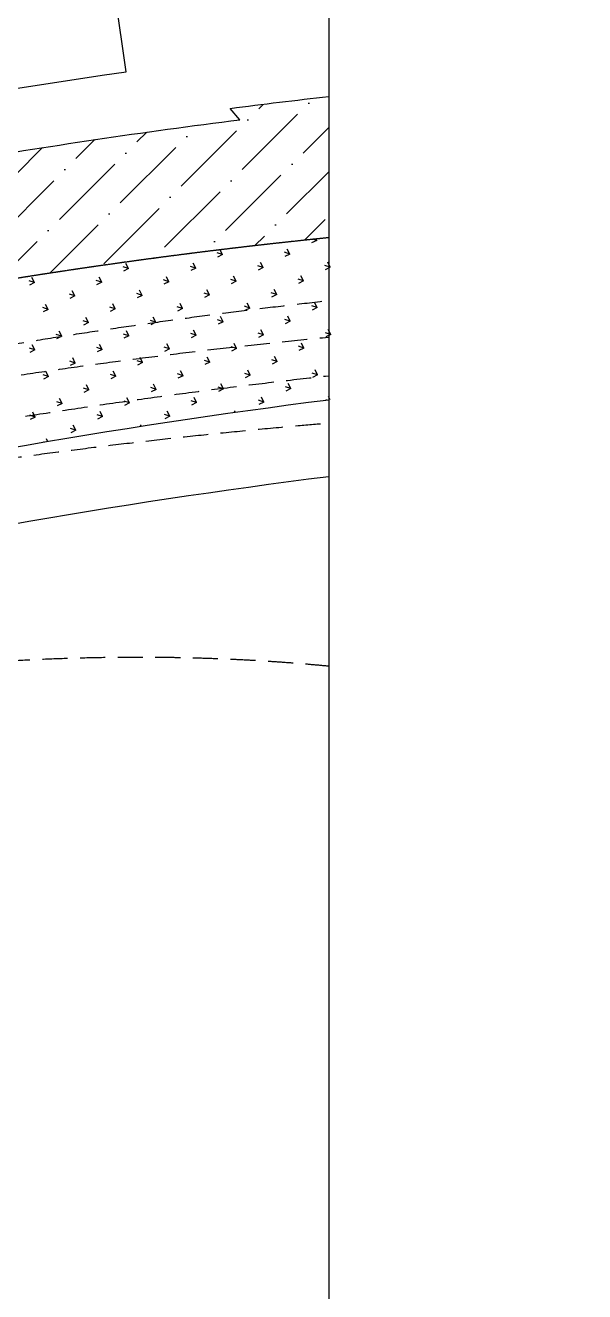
# Model space of a CAD drawing. Header units: millimetres. Extents: x -167 to 12027559, y -6694179 to 6449.
# Drawn here: x 11736245 to 11758553, y -6472725 to -6422168 of the extents above; entities that cross this region are included whole.
import ezdxf

# ---------------------------------------------------------------- set-up
doc = ezdxf.new("R2010")
doc.units = ezdxf.units.MM
doc.header["$LTSCALE"] = 10
for name, pattern in [('A1-RI-F1$0$442 Site - clean$0$DASHED', [0.75, 0.5, -0.25]), ('A1-RI-F1$0$442 Site - Ground$0$HIDDEN2', [0.1875, 0.125, -0.0625]), ('A1-RI-F1$0$CENTER2', [1.125, 0.75, -0.125, 0.125, -0.125]), ('A1-RI-F1$0$HIDDEN', [0.375, 0.25, -0.125]), ('A1-RI-F1$0$SJX', [9, 6, -3]), ('A1-RI-F1$0$ZXX1000', [18, 15, -1.25, 0.5, -1.25])]:
    doc.linetypes.add(name, pattern=pattern)
for name, color, linetype in [('A1-RI-F1$0$442 Site - clean$0$0-dlc-li-contour', 31, 'A1-RI-F1$0$442 Site - clean$0$DASHED'), ('A1-RI-F1$0$442 Site - clean$0$mry-green area hatch', 76, 'Continuous'), ('A1-RI-F1$0$442 Site - clean$0$mry-roads', 2, 'Continuous'), ('A1-RI-F1$0$442 Site - clean$0$mry-steps', 1, 'Continuous'), ('A1-RI-F1$0$442 Site - clean$0$mry-water hatch', 154, 'Continuous'), ('A1-RI-F1$0$442 Site - Ground$0$mry-overhead', 253, 'A1-RI-F1$0$442 Site - Ground$0$HIDDEN2'), ('A1-RI-F1$0$A-STRS-TREA', 50, 'Continuous'), ('A1-RI-F1$0$G-ACCS', 7, 'Continuous'), ('A1-RI-F1$0$道路中线_中科路', 7, 'Continuous'), ('A1-RI-F1$0$道路中线_内部道路', 3, 'A1-RI-F1$0$CENTER2')]:
    doc.layers.add(name, color=color, linetype=linetype)
doc.layers.add('A1-RI-F1$0$车行道边线', color=5, linetype='A1-RI-F1$0$SJX', lineweight=40)

# ---------------------------------------------------------------- blocks, each defined once
blk = doc.blocks.new('A1-RI-F1$0$A$C6B365CFD')
at = {"layer": 'A1-RI-F1$0$442 Site - clean$0$mry-water hatch'}
h = blk.add_hatch(dxfattribs=at)
h.set_pattern_fill('ANSI36', color=256, scale=10000, style=0, double=1)
h.set_pattern_definition([(45, (11631534.02898626, 4045866.760513218), (662.9126073623884, 2430.679560328757), [3125, -625, 0, -625])])
edge = h.paths.add_edge_path()
edge.add_line((210151.6390864532, 70935.65301752836), (210151.6390864532, 76541.48353627604))
edge.add_line((210151.6390864532, 76541.48353627604), (206222.6097370032, 76102.33672029153))
edge.add_line((206222.6097370032, 76102.33672029153), (206606.8297131062, 75647.17408001889))
edge.add_arc((240588.3537582885, -192829.3173019597), 270618.4960441745, 97.21366509987999, 99.67623334356045)
edge.add_line((195102.6646197289, 73939.16375380754), (195018.6243752465, 74432.05039118696))
edge.add_arc((240588.3537586313, -192829.3173038615), 271118.4960461076, 99.6762333435641, 104.0421565677633)
edge.add_line((174805.3153732494, 70187.47067570873), (174926.6332459599, 69702.41194342915))
edge.add_arc((240588.3537576273, -192829.317299962), 270618.4960420804, 104.0421565677573, 105.2019379224447)
edge.add_line((169626.2796418294, 68319.59508004691), (169495.1687326469, 68802.09889297746))
edge.add_arc((240566.3041116241, -192754.7611425351), 271040.7668888459, 105.2015726744321, 107.7491156157087)
edge.add_line((157939.6351851057, 65384.60218239669), (158697.4426382333, 59755.0431994237))
edge.add_arc((232838.4900529627, -163204.9546408029), 234963.94521004, 102.75164675779098, 108.39355086403029, ccw=False)
edge.add_arc((232168.4872489739, -146354.2411415083), 218402.4718419109, 95.78573534522428, 103.55598342692412, ccw=False)
at = {"layer": 'A1-RI-F1$0$442 Site - clean$0$0-dlc-li-contour', "ltscale": 200}
for points, knots in [([(112379.0446002893, 37102.59651282616), (116552.0882643089, 39353.40044419002), (127141.385145478, 44651.98564972915), (145107.699398376, 51481.79009725526), (164148.9187482223, 59458.92106361501), (186057.7573172748, 64797.3801337257), (201059.5986464135, 67426.4805697063), (210072.7045555264, 68418.3254723465), (210151.6390864532, 68426.96710243355)], [102159.4589941642, 102159.4589941642, 102159.4589941642, 102159.4589941642, 116370.6894481793, 137655.4652676982, 159794.6939499101, 178180.0007229263, 205162.8829984741, 205401.2667173306, 205401.2667173306, 205401.2667173306, 205401.2667173306]), ([(113101.8893541358, 36430.90664574504), (121859.0341460593, 41058.43359459378), (141927.9312300384, 49974.64685097151), (171914.277390983, 60698.15452460106), (194831.4461778179, 65290.15077915788), (207509.7049204744, 66713.64755427279), (210151.6390864551, 66970.57247863337)], [102910.1375995114, 102910.1375995114, 102910.1375995114, 102910.1375995114, 136724.9217842406, 168082.8639341154, 198445.2013833917, 206435.3041297421, 206435.3041297421, 206435.3041297421, 206435.3041297421]), ([(113181.2143694758, 35158.56829803437), (117274.4963088892, 37205.70373580046), (139527.6763578914, 48334.98194228858), (168971.0332816299, 58888.78432084713), (199349.4844509717, 64247.24258511793), (210151.6390864532, 65426.28313731588)], [65481.22353253332, 65481.22353253332, 65481.22353253332, 65481.22353253332, 78621.91703781503, 136920.7732313326, 169419.4184258442, 169419.4184258442, 169419.4184258442, 169419.4184258442]), ([(117341.2601305135, 36203.90697863512), (129724.9800177664, 41789.80605715793), (159252.4165573567, 55108.68617228232), (190341.5876917895, 61832.2653785646), (209746.7721471395, 63506.92710484564), (210151.6390864551, 63540.73417619523)], [4930.604044970733, 4930.604044970733, 4930.604044970733, 4930.604044970733, 47143.1311238648, 105581.1134109616, 106824.7087203945, 106824.7087203945, 106824.7087203945, 106824.7087203945]), ([(68749.40459099784, 456.1577390963212), (70816.93104033731, 2395.036998201162), (78282.72542401962, 9002.54351935815), (96434.40354759619, 20046.78237923793), (127125.9809809886, 35476.07927210443), (165716.5092643201, 49438.38771301322), (196097.2333197519, 55192.64991990756), (210151.6390864551, 53840.71674115956)], [11277.07338297617, 11277.07338297617, 11277.07338297617, 11277.07338297617, 19779.71696271055, 41235.65216634465, 74625.27809912103, 122716.9654840544, 164709.0157637494, 164709.0157637494, 164709.0157637494, 164709.0157637494]), ([(71008.59067684226, 456.1577390972525), (74082.38530856743, 3505.51061495021), (81412.19682807475, 9694.11652422417), (97239.93793555908, 18352.36420259811), (118407.8172261901, 30149.76499064825), (145867.9545764364, 35146.36784387752), (172708.4524812233, 34619.92076872848), (193876.928718498, 25973.64310457464), (201168.7314126566, 10563.25968685281), (200478.9278171733, 3174.354059857316), (199753.6300894506, 456.1577390963212)], [13065.14092457746, 13065.14092457746, 13065.14092457746, 13065.14092457746, 26031.64556102543, 41638.8816787534, 67113.79186944058, 98324.65136804598, 123746.294052736, 147792.5652205977, 162099.3563160491, 170693.6887032989, 170693.6887032989, 170693.6887032989, 170693.6887032989])]:
    blk.add_open_spline(points, degree=3, knots=knots, dxfattribs=at)
at = {"layer": 'A1-RI-F1$0$442 Site - clean$0$mry-green area hatch'}
for p, q in [((209671.8427752443, 70829.32749305572), (209471.2715836838, 70727.36574966274)), ((209671.8501829002, 70829.32576583792), (209515.5030596852, 70880.28651014622)), ((209671.8427752499, 70829.32749305479), (209639.0688142311, 70893.79787375964)), ((205918.915153008, 70267.65089373197), (205704.9920631703, 70337.37830322143)), ((205918.9077455085, 70267.65262043104), (205828.392672563, 70445.70681439526)), ((208602.1371615212, 70285.52980121877), (208388.2140716836, 70355.25721070822)), ((208602.129753584, 70285.53152829409), (208401.5585620236, 70183.5697849011)), ((208602.1297535896, 70285.53152829222), (208500.1680101976, 70486.10271985363)), ((202165.9801231176, 69705.97602162883), (201952.0570332799, 69775.70343111828)), ((202165.9727157652, 69705.97774780635), (202064.0109723732, 69906.54893936776)), ((204849.2021316309, 69723.85492911469), (204635.2790417932, 69793.58233860414)), ((204849.1947238483, 69723.8566556694), (204747.2329804562, 69924.4278472308)), ((205918.9077455029, 70267.6526204329), (205718.3365539424, 70165.69087703992)), ((207532.4241401441, 69741.73383659963), (207318.5010503065, 69811.46124608908)), ((207532.4167319294, 69741.73556353152), (207430.4549885374, 69942.30675509293)), ((210215.6461486574, 69759.61274408642), (210001.7230588198, 69829.34015357587)), ((210215.6387400106, 69759.61447139457), (210113.6769966185, 69960.18566295598)), ((198413.0376860257, 69144.30287518259), (198311.0759426337, 69344.874066744)), ((201096.259694105, 69162.18178304657), (200994.297950713, 69362.75297460798)), ((202165.9727157615, 69705.97774780914), (201965.401524201, 69604.01600441616)), ((203779.481702188, 69180.06069090776), (203677.519958796, 69380.63188246917)), ((204849.1947238427, 69723.85665567126), (204648.6235322822, 69621.89491227828)), ((206462.711118767, 69197.93787198234), (206248.7880289294, 69267.6652814718)), ((206462.7037102692, 69197.93959877081), (206360.7419668771, 69398.51079033222)), ((207532.4167319238, 69741.73556353245), (207331.8455403633, 69639.77382013947)), ((209145.9331272803, 69215.81677946728), (208932.0100374427, 69285.54418895673)), ((209145.9257183503, 69215.818506632), (209043.9639749583, 69416.38969819341)), ((210215.6387400068, 69759.61447139643), (210015.0675484464, 69657.65272800345)), ((198413.0450932235, 69144.30114952568), (198199.1220033858, 69214.02855901513)), ((198413.0376860201, 69144.30287518539), (198212.4664944597, 69042.3411317924)), ((200026.5466724448, 68618.38581828307), (199924.5849290527, 68818.95700984448)), ((201096.2671017367, 69162.18005701061), (200882.3440118991, 69231.90746650007)), ((201096.2596941013, 69162.1817830475), (200895.6885025408, 69060.22003965452)), ((202709.7686805259, 68636.26472614612), (202607.8069371339, 68836.83591770753)), ((203779.4891102538, 69180.05896449648), (203565.5660204161, 69249.78637398593)), ((203779.4817021824, 69180.06069090962), (203578.910510622, 69078.09894751664)), ((205392.990688609, 68654.14363400918), (205291.0289452169, 68854.71482557058)), ((206462.7037102636, 69197.93959877081), (206262.1325187031, 69095.97785537783)), ((208076.2126966901, 68672.0225418713), (207974.2509532981, 68872.5937334327)), ((209145.9257183466, 69215.8185066348), (208945.3545267861, 69113.85676324181)), ((198956.8336507864, 68074.58985352237), (198854.8719073944, 68275.16104508378)), ((200026.5540803596, 68618.38409239333), (199812.630990522, 68688.11150188278)), ((200026.5466724411, 68618.38581828587), (199825.9754808806, 68516.42407489289)), ((201640.0556588657, 68092.46876138635), (201538.0939154737, 68293.03995294776)), ((202709.7760888729, 68636.26299987826), (202495.8529990353, 68705.99040936772)), ((202709.7686805222, 68636.26472614799), (202509.1974889617, 68534.302982755)), ((204323.2776669487, 68110.34766924754), (204221.3159235567, 68310.91886080895)), ((205392.9980973899, 68654.14190736413), (205179.0750075523, 68723.86931685358)), ((205392.9906886034, 68654.14363400918), (205192.4194970429, 68552.1818906162)), ((207006.4996750299, 68128.22657711059), (206904.5379316378, 68328.797768672)), ((208076.2201059032, 68672.02081485), (207862.2970160656, 68741.74822433945)), ((208076.2126966864, 68672.02254187316), (207875.6415051259, 68570.06079848018)), ((209689.721683111, 68146.10548497178), (209587.759939719, 68346.67667653318)), ((198956.8410589807, 68074.58812777419), (198742.917969143, 68144.31553726364)), ((198956.8336507808, 68074.58985352423), (198756.2624592204, 67972.62811013125)), ((200570.3426372055, 67548.67279662285), (200468.3808938134, 67749.24398818426)), ((201640.0630674958, 68092.46703526098), (201426.1399776582, 68162.19444475044)), ((201640.055658862, 68092.46876138635), (201439.4844673015, 67990.50701799337)), ((203253.5646452866, 67566.5517044859), (203151.6029018946, 67767.12289604731)), ((204323.2850760091, 68110.34594274592), (204109.3619861715, 68180.07335223537)), ((204323.2776669431, 68110.34766924754), (204122.7064753827, 68008.38592585456)), ((205936.7866533697, 67584.43061234895), (205834.8249099776, 67785.00180391036)), ((207006.5070845261, 68128.22485023178), (206792.5839946885, 68197.95225972123)), ((207006.4996750262, 68128.22657711152), (206805.9284834657, 68026.26483371854)), ((208620.0086614508, 67602.30952021107), (208518.0469180588, 67802.88071177248)), ((209689.7290930394, 68146.10375771765), (209475.8060032018, 68215.8311672071)), ((209689.7216831055, 68146.10548497364), (209489.150491545, 68044.14374158066)), ((200570.3500461169, 67548.67107064184), (200356.4269562792, 67618.39848013129)), ((200570.3426372018, 67548.67279662471), (200369.7714456413, 67446.71105323173)), ((203253.572054632, 67566.54997812863), (203039.6489647944, 67636.27738761809)), ((203253.5646452829, 67566.5517044859), (203052.9934537224, 67464.58996109292)), ((205936.7940631453, 67584.42888561357), (205722.8709733076, 67654.15629510302)), ((205936.7866533659, 67584.43061234988), (205736.2154618055, 67482.4688689569)), ((207550.2956397906, 67058.51355545036), (207448.3338963985, 67259.08474701177)), ((208620.0160716623, 67602.30779309943), (208406.0929818247, 67672.03520258889)), ((208620.0086614452, 67602.309520212), (208419.4374698848, 67500.34777681902)), ((210233.5176478717, 67076.39246331155), (210131.5559044797, 67276.96365487296)), ((199500.6370247379, 67004.87510602362), (199286.7139349002, 67074.60251551308)), ((199500.6296155415, 67004.87683186308), (199300.0584239811, 66902.9150884701)), ((199500.6296155471, 67004.87683186214), (199398.6678721551, 67205.44802342355)), ((202183.859033253, 67022.75401350949), (201969.9359434154, 67092.48142299894)), ((202183.8516236227, 67022.75573972426), (201983.2804320622, 66920.79399633128)), ((202183.8516236264, 67022.75573972613), (202081.8898802344, 67223.32693128753)), ((204867.0810417682, 67040.63292099629), (204653.1579519305, 67110.36033048574)), ((204867.0736317057, 67040.63464758825), (204666.5024401452, 66938.67290419526)), ((204867.0736317094, 67040.63464758731), (204765.1118883174, 67241.20583914872)), ((207550.3030502815, 67058.51182848122), (207336.3799604438, 67128.23923797067)), ((207550.295639785, 67058.51355545036), (207349.7244482245, 66956.55181205738)), ((210233.5250587985, 67076.39073596708), (210019.6019689608, 67146.11814545654)), ((210233.517647868, 67076.39246331155), (210032.9464563075, 66974.43071991857)), ((198430.9240033589, 66461.07914140541), (198217.0009135213, 66530.80655089486)), ((198430.9165938813, 66461.08086710144), (198230.3454023208, 66359.11912370846)), ((198430.916593885, 66461.08086710144), (198328.954850493, 66661.65205866285)), ((201114.1460118741, 66478.95804889128), (200900.2229220364, 66548.68545838073)), ((201114.1386019625, 66478.95977496263), (200913.567410402, 66376.99803156964)), ((201114.1386019662, 66478.95977496263), (201012.1768585742, 66679.53096652403)), ((203797.3680203892, 66496.83695637714), (203583.4449305516, 66566.5643658666)), ((203797.3606100455, 66496.83868282661), (203596.789418485, 66394.87693943363)), ((203797.3606100474, 66496.83868282568), (203695.3988666553, 66697.40987438709)), ((206480.5900289044, 66514.71586386394), (206266.6669390667, 66584.44327335339)), ((206480.5826181248, 66514.71759068873), (206280.0114265643, 66412.75584729575)), ((206480.5826181304, 66514.71759068873), (206378.6208747383, 66715.28878225014)), ((209163.8120374177, 66532.59477134887), (208949.88894758, 66602.32218083832)), ((209163.8046262078, 66532.59649854992), (208963.2334346473, 66430.63475515693)), ((209163.8046262115, 66532.59649855085), (209061.8428828195, 66733.16769011226)), ((200044.4329904951, 65935.16208427306), (199830.5099006575, 66004.88949376252)), ((200044.4255803023, 65935.16381020099), (199843.8543887418, 65833.20206680801)), ((200044.4255803078, 65935.16381020192), (199942.4638369158, 66135.73500176333)), ((202727.6549990103, 65953.04099175893), (202513.7319091726, 66022.76840124838)), ((202727.6475883853, 65953.04271806497), (202527.0763968248, 65851.08097467199)), ((202727.6475883871, 65953.0427180659), (202625.6858449951, 66153.61390962731)), ((205410.8770075254, 65970.9198992448), (205196.9539176878, 66040.64730873425)), ((205410.8695964646, 65970.92162592709), (205210.2984049041, 65868.95988253411)), ((205410.8695964701, 65970.92162592709), (205308.9078530781, 66171.4928174885)), ((208094.0990160406, 65988.79880673159), (207880.1759262029, 66058.52621622104)), ((208094.0916045476, 65988.80053378828), (207893.5204129871, 65886.8387903953)), ((208094.0916045513, 65988.80053379014), (207992.1298611593, 66189.37172535155)), ((198974.719969118, 65391.36611965485), (198760.7968792804, 65461.0935291443)), ((198974.712558642, 65391.36784543935), (198774.1413670816, 65289.40610204637)), ((198974.7125586458, 65391.36784544121), (198872.7508152537, 65591.93903700262)), ((201657.9419776313, 65409.24502714071), (201444.0188877936, 65478.97243663017)), ((201657.934566725, 65409.24675330333), (201457.3633751646, 65307.28500991035)), ((201657.9345667269, 65409.2467533024), (201555.9728233349, 65609.81794486381)), ((204341.1639861465, 65427.12393462658), (204127.2408963088, 65496.85134411603)), ((204341.1565748043, 65427.12566116545), (204140.5853832439, 65325.16391777247)), ((204341.1565748081, 65427.12566116545), (204239.194831416, 65627.69685272686)), ((207024.3859946616, 65445.00284211244), (206810.4629048239, 65514.7302516019)), ((207024.3785828874, 65445.00456902664), (206823.8073913269, 65343.04282563366)), ((207024.3785828911, 65445.0045690285), (206922.416839499, 65645.57576058991)), ((209707.6080031767, 65462.88174959924), (209493.6849133391, 65532.60915908869)), ((209707.6005909685, 65462.88347688969), (209507.029399408, 65360.92173349671)), ((209707.6005909722, 65462.88347689062), (209605.6388475802, 65663.45466845203)), ((200588.2289562542, 64865.4490625225), (200374.3058664165, 64935.17647201195)), ((200588.2215450648, 64865.4507885417), (200387.6503535043, 64763.48904514872)), ((200588.2215450685, 64865.4507885417), (200486.2598016765, 65066.02198010311)), ((203271.4509647675, 64883.32797000837), (203057.5278749298, 64953.05537949782)), ((203271.4435531441, 64883.32969640382), (203070.8723615836, 64781.36795301083)), ((203271.4435531478, 64883.32969640568), (203169.4818097558, 65083.90088796709)), ((205954.6729732826, 64901.20687749423), (205740.749883445, 64970.93428698368)), ((205954.6655612271, 64901.208604265), (205754.0943696667, 64799.24686087202)), ((205954.6655612309, 64901.20860426687), (205852.7038178388, 65101.77979582828)), ((208637.8949817978, 64919.0857849801), (208423.9718919601, 64988.81319446955)), ((208637.8875693083, 64919.08751212806), (208437.3163777478, 64817.12576873507)), ((208637.887569312, 64919.08751212992), (208535.92582592, 65119.65870369133)), ((199518.5159348771, 64321.65309790429), (199304.5928450394, 64391.38050739374)), ((199518.5085234046, 64321.65482378006), (199317.9373318441, 64219.69308038708)), ((199518.5085234065, 64321.65482378099), (199416.5467800144, 64522.2260153424)), ((202201.7379433904, 64339.53200539015), (201987.8148535527, 64409.25941487961)), ((202201.7305314839, 64339.53373164218), (202001.1593399234, 64237.5719882492)), ((202201.7305314876, 64339.53373164218), (202099.7687880956, 64540.10492320359)), ((204884.9599519037, 64357.41091287602), (204671.036862066, 64427.13832236547)), ((204884.9525395669, 64357.41263950337), (204684.3813480064, 64255.45089611039)), ((204884.9525395688, 64357.41263950523), (204782.9907961767, 64557.98383106664)), ((207568.1819604188, 64375.28982036188), (207354.2588705812, 64445.01722985134)), ((207568.1745476481, 64375.29154736642), (207367.6033560876, 64273.32980397344)), ((207568.1745476518, 64375.29154736828), (207466.2128042597, 64575.86273892969)), ((210083.9561571926, 64447.74769894592), (210037.4808790963, 64462.8961373372)), ((210215.1781952716, 64464.41638995521), (210149.4348123409, 64593.74164679181)), ((198448.8029134963, 63777.85713328701), (198234.8798236586, 63847.58454277646)), ((198448.7955017444, 63777.85885901842), (198248.2243101839, 63675.89711562544)), ((198448.7955017462, 63777.85885901842), (198346.8337583542, 63978.43005057983)), ((201132.0249220133, 63795.73604077194), (200918.1018321756, 63865.46345026139)), ((201132.0175098237, 63795.73776688054), (200931.4463182632, 63693.77602348756)), ((201132.0175098293, 63795.73776688147), (201030.0557664372, 63996.30895844288)), ((203815.2469305266, 63813.6149482578), (203601.3238406889, 63883.34235774726)), ((203815.2395179067, 63813.61667474173), (203614.6683263462, 63711.65493134875)), ((203815.2395179085, 63813.61667474546), (203713.2777745165, 64014.18786630686)), ((206434.3029563241, 63957.70331836306), (206396.4997825995, 64032.06677416805)), ((200062.3119006325, 63251.94007615466), (199848.3888107948, 63321.66748564411)), ((200062.3044881634, 63251.9418021189), (199861.733296603, 63149.98005872592)), ((200062.3044881672, 63251.94180212077), (199960.3427447751, 63452.51299368218)), ((202679.3332647122, 63400.03087392263), (202643.5647528563, 63470.39190154336)), ((198808.7915183082, 62768.05541486293), (198778.6757894177, 62777.87152102496)), ((198949.9029915128, 62792.11927691288), (198890.6297231149, 62908.71702891961))]:
    blk.add_line(p, q, dxfattribs=at)
at = {"layer": 'A1-RI-F1$0$442 Site - clean$0$mry-roads'}
for points in [[(206222.6097369157, 76102.33672028035, -0.003649184786451915), (210151.6390864532, 76575.2953112321, -0.003649184786451915)], [(169495.1687326469, 68802.09889297746), (169626.2796418294, 68319.59508004691, -0.005060544008573688), (174926.6332459599, 69702.41194342915), (174805.3153732494, 70187.47067570873, -0.01905223852933019), (195018.6243752465, 74432.05039118696), (195102.6646197289, 73939.16375380754, -0.0107453945150788), (206606.8297131062, 75647.17408001889), (206222.6097370032, 76102.33672029153)], [(210151.6390864532, 64456.35345773306, 0.04857269334945626), (159539.8435155749, 52957.15254297853), (157334.1997731198, 70086.50127210468)]]:
    blk.add_lwpolyline(points, format="xyb", dxfattribs=at)
at = {"layer": 'A1-RI-F1$0$442 Site - clean$0$mry-roads', "linetype": 'A1-RI-F1$0$HIDDEN'}
blk.add_lwpolyline([(210151.6390864532, 70935.65301754419, 0.06039901388816524), (158864.1935278252, 59378.88751968928)], format="xyb", dxfattribs=at)
at = {"layer": 'A1-RI-F1$0$442 Site - clean$0$mry-roads', "ltscale": 200}
blk.add_lwpolyline([(210151.6390864532, 61394.39086843282, 0.04956672579430452), (159930.1178278998, 49926.22571321856), (165492.1399381887, 6730.756502809003, -0.03932495915364178), (165802.6717327852, 456.1577390963212, -0.03932495915364178)], format="xyb", dxfattribs=at)
at = {"layer": 'A1-RI-F1$0$442 Site - clean$0$mry-roads', "linetype": 'A1-RI-F1$0$HIDDEN'}
blk.add_arc((230979.5751234554, -152116.013908877), 234500, 95.09563936516984, 103.3877669074828, dxfattribs=at)
at = {"layer": 'A1-RI-F1$0$442 Site - clean$0$mry-steps'}
blk.add_line((202071.5673970673, 77559.60637990292), (201612.6138131432, 80781.4734488111), dxfattribs=at)
blk.add_lwpolyline([(171924.1614123322, 71516.93587918952, -0.02816673504225414), (202071.5673970673, 77559.60637990292, -0.02816673504225414)], format="xyb", dxfattribs=at)
at = {"layer": 'A1-RI-F1$0$车行道边线', "linetype": 'A1-RI-F1$0$SJX', "lineweight": -3}
blk.add_arc((230979.5751234554, -152116.013908877), 234500, 95.09563936516984, 103.3877669074828, dxfattribs=at)
at = {"layer": 'A1-RI-F1$0$道路中线_中科路', "color": 6, "linetype": 'A1-RI-F1$0$ZXX1000', "ltscale": 150}
blk.add_arc((230751.0699270312, -152052.8233061293), 238000, 94.96529013831774, 108.2624609137108, dxfattribs=at)
at = {"layer": 'A1-RI-F1$0$道路中线_内部道路', "ltscale": 10}
blk.add_arc((240588.353759747, -192829.3173032142), 331118.4960455279, 95.2741255330742, 136.5633448751391, dxfattribs=at)
at = {"layer": 'Defpoints'}
blk.add_lwpolyline([(151.6390864532441, 148956.1577390963), (210151.6390864532, 148956.1577390963), (210151.6390864532, 456.1577390963212), (151.6390864532441, 456.1577390963212)], close=True, dxfattribs=at)
blk = doc.blocks.new('A1-RI-F1')
at = {"layer": 'A1-RI-F1$0$442 Site - Ground$0$mry-overhead', "ltscale": 20}
blk.add_lwpolyline([(11758094.74706328, -6402408.033790696, 0.007576940944339963), (11749262.81654172, -6403167.361100348), (11748849.75504042, -6399088.222025646, 0.05578403153615856), (11684355.11417323, -6412994.68236115), (11685659.43339644, -6416881.688078493, 0.08456073483147002), (11599102.65650401, -6463333.26710031), (11592164.50789349, -6454413.657563368), (11594248.03211014, -6452806.88271272, 4.263750127418428e-05), (11592636.50048615, -6450703.584987221, 0.01703415673231592), (11576445.44423583, -6463980.230010586), (11589775.60170366, -6479462.524031321, -0.1641405741320457), (11758553.32491069, -6408891.455376059, -0.1641405741320457)], format="xyb", dxfattribs=at)
at = {"layer": 'A1-RI-F1$0$A-STRS-TREA'}
for radius, end in [(287849.9999999596, 129.4590874258958), (288149.9999999596, 129.4007567651227)]:
    blk.add_arc((11778731.92574591, -6694178.625181021), radius, 94.0458405650861, end, dxfattribs=at)
at = {"layer": 'A1-RI-F1$0$G-ACCS', "linetype": 'ByBlock'}
blk.add_blockref('A1-RI-F1$0$A$C6B365CFD', (11538192.73276405, -6501584.263049049), dxfattribs=at)

msp = doc.modelspace()

# ---------------------------------------------------------------- block references
at = {"color": 0}
msp.add_blockref('A1-RI-F1', (0, 0), dxfattribs=at)

doc.saveas('drawing.dxf')
